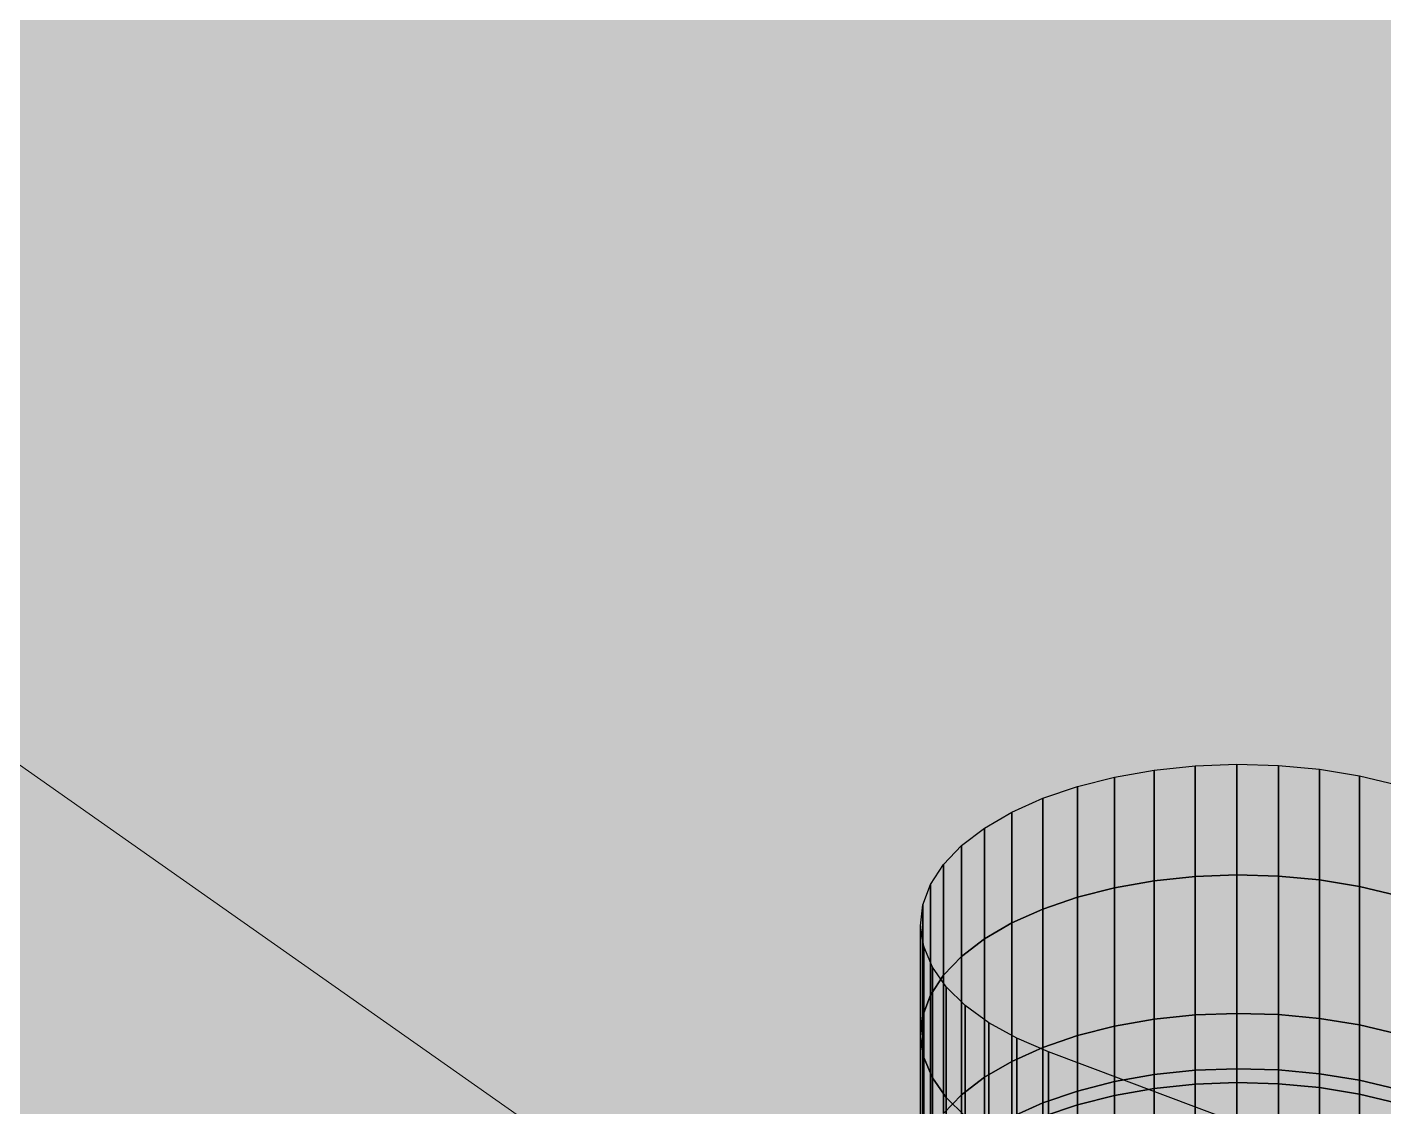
# Model space of a CAD drawing. Header units: millimetres. Extents: x 50 to 612415, y 2 to 4150.
# Drawn here: x 481999.4 to 482066.5, y 2464.6 to 2518 of the extents above; entities that cross this region are included whole.
import ezdxf

# ---------------------------------------------------------------- set-up
doc = ezdxf.new("R2010")
doc.units = ezdxf.units.MM
for name, color, linetype, lineweight in [('DIM', 7, 'Continuous', 13), ('HATCH', 8, 'Continuous', 9), ('OUTLINE', 7, 'Continuous', 25)]:
    doc.layers.add(name, color=color, linetype=linetype, lineweight=lineweight)

msp = doc.modelspace()

# ---------------------------------------------------------------- hatches: boundary and pattern name
at = {"layer": 'HATCH', "true_color": 0xccae87}
for points in [[(482298.969, 2727.959), (481124.709, 2245.916), (482046.716, 2478.394)], [(482298.969, 2727.959), (482046.716, 2478.394), (482048.063, 2479.179)], [(482298.969, 2727.959), (482048.063, 2479.179), (482049.603, 2479.87)], [(482298.969, 2727.959), (482049.603, 2479.87), (482051.31, 2480.454)], [(482298.969, 2727.959), (482051.31, 2480.454), (482053.155, 2480.922)], [(482298.969, 2727.959), (482053.155, 2480.922), (482055.107, 2481.265)], [(482298.969, 2727.959), (482055.107, 2481.265), (482057.131, 2481.478)], [(482298.969, 2727.959), (482057.131, 2481.478), (482059.194, 2481.557)], [(482298.969, 2727.959), (482059.194, 2481.557), (482061.259, 2481.5)], [(482298.969, 2727.959), (482061.259, 2481.5), (482063.293, 2481.31)], [(482298.969, 2727.959), (482063.293, 2481.31), (482065.259, 2480.988)], [(482298.969, 2727.959), (482065.259, 2480.988), (482067.124, 2480.541)], [(482298.969, 2722.48), (481124.709, 2240.437), (482046.716, 2472.916)], [(482046.716, 2472.916), (481124.709, 2240.437), (482298.969, 2722.48)], [(482298.969, 2722.48), (482046.716, 2472.916), (482048.063, 2473.701)], [(482048.063, 2473.701), (482046.716, 2472.916), (482298.969, 2722.48)], [(482298.969, 2722.48), (482048.063, 2473.701), (482049.603, 2474.391)], [(482049.603, 2474.391), (482048.063, 2473.701), (482298.969, 2722.48)], [(482298.969, 2722.48), (482049.603, 2474.391), (482051.31, 2474.975)], [(482051.31, 2474.975), (482049.603, 2474.391), (482298.969, 2722.48)], [(482298.969, 2722.48), (482051.31, 2474.975), (482053.155, 2475.443)], [(482053.155, 2475.443), (482051.31, 2474.975), (482298.969, 2722.48)], [(482298.969, 2722.48), (482053.155, 2475.443), (482055.107, 2475.786)], [(482055.107, 2475.786), (482053.155, 2475.443), (482298.969, 2722.48)], [(482298.969, 2722.48), (482055.107, 2475.786), (482057.131, 2475.999)], [(482057.131, 2475.999), (482055.107, 2475.786), (482298.969, 2722.48)], [(482298.252, 2721.08), (482298.969, 2722.48), (482057.131, 2475.999)], [(482059.194, 2476.078), (482057.131, 2475.999), (482298.969, 2722.48)], [(482061.259, 2476.022), (482059.194, 2476.078), (482298.969, 2722.48)], [(482063.293, 2475.831), (482061.259, 2476.022), (482298.969, 2722.48)], [(482065.259, 2475.51), (482063.293, 2475.831), (482298.969, 2722.48)], [(482067.124, 2475.062), (482065.259, 2475.51), (482298.969, 2722.48)], [(482298.283, 2719.636), (482298.252, 2721.08), (482057.131, 2475.999)], [(482299.062, 2718.244), (482298.283, 2719.636), (482057.131, 2475.999)], [(482300.534, 2717.001), (482299.062, 2718.244), (482057.131, 2475.999)], [(482300.534, 2717.001), (482057.131, 2475.999), (482670.601, 2511.306)], [(482298.969, 2715.632), (481124.709, 2233.589), (482046.716, 2466.068)], [(482046.716, 2466.068), (481124.709, 2233.589), (482298.969, 2715.632)], [(482298.969, 2715.632), (482046.716, 2466.068), (482048.063, 2466.853)], [(482048.063, 2466.853), (482046.716, 2466.068), (482298.969, 2715.632)], [(482298.969, 2715.632), (482048.063, 2466.853), (482049.603, 2467.543)], [(482049.603, 2467.543), (482048.063, 2466.853), (482298.969, 2715.632)], [(482298.969, 2715.632), (482049.603, 2467.543), (482051.31, 2468.127)], [(482051.31, 2468.127), (482049.603, 2467.543), (482298.969, 2715.632)], [(482298.969, 2715.632), (482051.31, 2468.127), (482053.155, 2468.595)], [(482053.155, 2468.595), (482051.31, 2468.127), (482298.969, 2715.632)], [(482298.969, 2715.632), (482053.155, 2468.595), (482055.107, 2468.938)], [(482055.107, 2468.938), (482053.155, 2468.595), (482298.969, 2715.632)], [(482298.969, 2715.632), (482055.107, 2468.938), (482057.131, 2469.151)], [(482057.131, 2469.151), (482055.107, 2468.938), (482298.969, 2715.632)], [(482298.252, 2714.232), (482298.969, 2715.632), (482057.131, 2469.151)], [(482057.131, 2469.151), (482298.969, 2715.632), (482298.252, 2714.232)], [(482298.283, 2712.788), (482298.252, 2714.232), (482057.131, 2469.151)], [(482057.131, 2469.151), (482298.252, 2714.232), (482298.283, 2712.788)], [(482046.716, 2463.329), (481127.24, 2229.901), (482298.969, 2712.893)], [(482298.969, 2712.893), (481127.24, 2229.901), (482010.658, 2439.29)], [(482298.969, 2712.893), (482010.658, 2439.29), (482037.227, 2457.003)], [(482298.252, 2711.493), (482298.969, 2712.893), (482037.227, 2457.003)], [(482048.063, 2464.114), (482046.716, 2463.329), (482298.969, 2712.893)], [(482049.603, 2464.804), (482048.063, 2464.114), (482298.969, 2712.893)], [(482051.31, 2465.388), (482049.603, 2464.804), (482298.969, 2712.893)], [(482053.155, 2465.856), (482051.31, 2465.388), (482298.969, 2712.893)], [(482055.107, 2466.199), (482053.155, 2465.856), (482298.969, 2712.893)], [(482057.131, 2466.412), (482055.107, 2466.199), (482298.969, 2712.893)], [(482057.131, 2466.412), (482298.969, 2712.893), (482298.252, 2711.493)], [(482299.062, 2711.396), (482298.283, 2712.788), (482057.131, 2469.151)], [(482057.131, 2469.151), (482298.283, 2712.788), (482299.062, 2711.396)], [(482298.969, 2712.208), (481127.872, 2228.979), (482010.658, 2438.605)], [(482010.658, 2438.605), (481127.872, 2228.979), (482298.969, 2712.208)], [(482298.969, 2712.208), (482010.658, 2438.605), (482037.227, 2456.318)], [(482037.227, 2456.318), (482010.658, 2438.605), (482298.969, 2712.208)], [(482298.252, 2710.808), (482298.969, 2712.208), (482037.227, 2456.318)], [(482037.227, 2456.318), (482298.969, 2712.208), (482298.252, 2710.808)], [(482298.252, 2711.493), (482037.227, 2457.003), (482046.716, 2463.329)], [(482298.252, 2711.493), (482046.716, 2463.329), (482048.063, 2464.114)], [(482298.252, 2711.493), (482048.063, 2464.114), (482049.603, 2464.804)], [(482298.252, 2711.493), (482049.603, 2464.804), (482051.31, 2465.388)], [(482298.252, 2711.493), (482051.31, 2465.388), (482053.155, 2465.856)], [(482298.252, 2711.493), (482053.155, 2465.856), (482055.107, 2466.199)], [(482298.252, 2711.493), (482055.107, 2466.199), (482057.131, 2466.412)], [(482298.283, 2710.048), (482298.252, 2711.493), (482057.131, 2466.412)], [(482057.131, 2466.412), (482298.252, 2711.493), (482298.283, 2710.048)], [(482298.252, 2710.808), (482037.227, 2456.318), (482046.716, 2462.644)], [(482046.716, 2462.644), (482037.227, 2456.318), (482298.252, 2710.808)], [(482298.252, 2710.808), (482046.716, 2462.644), (482048.063, 2463.429)], [(482048.063, 2463.429), (482046.716, 2462.644), (482298.252, 2710.808)], [(482298.252, 2710.808), (482048.063, 2463.429), (482049.603, 2464.119)], [(482049.603, 2464.119), (482048.063, 2463.429), (482298.252, 2710.808)], [(482298.252, 2710.808), (482049.603, 2464.119), (482051.31, 2464.703)], [(482051.31, 2464.703), (482049.603, 2464.119), (482298.252, 2710.808)], [(482298.252, 2710.808), (482051.31, 2464.703), (482053.155, 2465.171)], [(482053.155, 2465.171), (482051.31, 2464.703), (482298.252, 2710.808)], [(482298.252, 2710.808), (482053.155, 2465.171), (482055.107, 2465.514)], [(482055.107, 2465.514), (482053.155, 2465.171), (482298.252, 2710.808)], [(482298.252, 2710.808), (482055.107, 2465.514), (482057.131, 2465.727)], [(482057.131, 2465.727), (482055.107, 2465.514), (482298.252, 2710.808)], [(482300.534, 2710.153), (482299.062, 2711.396), (482057.131, 2469.151)], [(482057.131, 2469.151), (482299.062, 2711.396), (482300.534, 2710.153)], [(482298.283, 2709.364), (482298.252, 2710.808), (482057.131, 2465.727)], [(482057.131, 2465.727), (482298.252, 2710.808), (482298.283, 2709.364)], [(482300.534, 2710.153), (482057.131, 2469.151), (482670.601, 2504.458)], [(482670.601, 2504.458), (482057.131, 2469.151), (482300.534, 2710.153)], [(482299.062, 2708.657), (482298.283, 2710.048), (482057.131, 2466.412)], [(482057.131, 2466.412), (482298.283, 2710.048), (482299.062, 2708.657)], [(482298.969, 2708.784), (481131.035, 2224.369), (482010.658, 2435.181)], [(482010.658, 2435.181), (481131.035, 2224.369), (482298.969, 2708.784)], [(482298.969, 2708.784), (482010.658, 2435.181), (482037.227, 2452.894)], [(482037.227, 2452.894), (482010.658, 2435.181), (482298.969, 2708.784)], [(482298.252, 2707.384), (482298.969, 2708.784), (482037.227, 2452.894)], [(482037.227, 2452.894), (482298.969, 2708.784), (482298.252, 2707.384)], [(482299.062, 2707.972), (482298.283, 2709.364), (482057.131, 2465.727)], [(482057.131, 2465.727), (482298.283, 2709.364), (482299.062, 2707.972)], [(482300.534, 2707.413), (482299.062, 2708.657), (482057.131, 2466.412)], [(482057.131, 2466.412), (482299.062, 2708.657), (482300.534, 2707.413)], [(482300.534, 2706.729), (482299.062, 2707.972), (482057.131, 2465.727)], [(482057.131, 2465.727), (482299.062, 2707.972), (482300.534, 2706.729)], [(482300.534, 2707.413), (482057.131, 2466.412), (482670.601, 2501.719)], [(482670.601, 2501.719), (482057.131, 2466.412), (482300.534, 2707.413)], [(482298.252, 2707.384), (482037.227, 2452.894), (482046.716, 2459.22)], [(482046.716, 2459.22), (482037.227, 2452.894), (482298.252, 2707.384)], [(482298.252, 2707.384), (482046.716, 2459.22), (482048.063, 2460.005)], [(482048.063, 2460.005), (482046.716, 2459.22), (482298.252, 2707.384)], [(482298.252, 2707.384), (482048.063, 2460.005), (482049.603, 2460.695)], [(482049.603, 2460.695), (482048.063, 2460.005), (482298.252, 2707.384)], [(482298.252, 2707.384), (482049.603, 2460.695), (482051.31, 2461.279)], [(482051.31, 2461.279), (482049.603, 2460.695), (482298.252, 2707.384)], [(482298.252, 2707.384), (482051.31, 2461.279), (482053.155, 2461.747)], [(482053.155, 2461.747), (482051.31, 2461.279), (482298.252, 2707.384)], [(482298.252, 2707.384), (482053.155, 2461.747), (482055.107, 2462.09)], [(482055.107, 2462.09), (482053.155, 2461.747), (482298.252, 2707.384)], [(482298.252, 2707.384), (482055.107, 2462.09), (482057.131, 2462.303)], [(482057.131, 2462.303), (482055.107, 2462.09), (482298.252, 2707.384)], [(482298.283, 2705.939), (482298.252, 2707.384), (482057.131, 2462.303)], [(482057.131, 2462.303), (482298.252, 2707.384), (482298.283, 2705.939)], [(482300.534, 2706.729), (482057.131, 2465.727), (482670.601, 2501.034)], [(482670.601, 2501.034), (482057.131, 2465.727), (482300.534, 2706.729)], [(482299.062, 2704.548), (482298.283, 2705.939), (482057.131, 2462.303)], [(482057.131, 2462.303), (482298.283, 2705.939), (482299.062, 2704.548)], [(482300.534, 2703.305), (482299.062, 2704.548), (482057.131, 2462.303)], [(482057.131, 2462.303), (482299.062, 2704.548), (482300.534, 2703.305)], [(482010.658, 2429.703), (481136.096, 2216.993), (482298.969, 2703.306)], [(482037.227, 2447.415), (482010.658, 2429.703), (482298.969, 2703.306)], [(482037.227, 2447.415), (482298.969, 2703.306), (482298.252, 2701.906)], [(482300.534, 2703.305), (482057.131, 2462.303), (482670.601, 2497.61)], [(482670.601, 2497.61), (482057.131, 2462.303), (482300.534, 2703.305)], [(482046.716, 2453.741), (482037.227, 2447.415), (482298.252, 2701.906)], [(482048.063, 2454.526), (482046.716, 2453.741), (482298.252, 2701.906)], [(482049.603, 2455.217), (482048.063, 2454.526), (482298.252, 2701.906)], [(482051.31, 2455.801), (482049.603, 2455.217), (482298.252, 2701.906)], [(482053.155, 2456.269), (482051.31, 2455.801), (482298.252, 2701.906)], [(482055.107, 2456.612), (482053.155, 2456.269), (482298.252, 2701.906)], [(482057.131, 2456.825), (482055.107, 2456.612), (482298.252, 2701.906)], [(482057.131, 2456.825), (482298.252, 2701.906), (482298.283, 2700.461)], [(482057.131, 2456.825), (482298.283, 2700.461), (482299.062, 2699.07)], [(482057.131, 2456.825), (482299.062, 2699.07), (482300.534, 2697.826)], [(482670.601, 2492.132), (482057.131, 2456.825), (482300.534, 2697.826)], [(482057.131, 2475.999), (482668.613, 2511.028), (482670.601, 2511.306)], [(482057.131, 2475.999), (482666.837, 2510.502), (482668.613, 2511.028)], [(482057.131, 2475.999), (482665.393, 2509.764), (482666.837, 2510.502)], [(482664.381, 2508.865), (482665.393, 2509.764), (482057.131, 2475.999)], [(482664.381, 2508.865), (482057.131, 2475.999), (482059.194, 2476.078)], [(482664.381, 2508.865), (482059.194, 2476.078), (482061.259, 2476.022)], [(482664.381, 2508.865), (482061.259, 2476.022), (482063.293, 2475.831)], [(482664.381, 2508.865), (482063.293, 2475.831), (482065.259, 2475.51)], [(482664.381, 2508.865), (482065.259, 2475.51), (482067.124, 2475.062)], [(482057.131, 2469.151), (482668.613, 2504.18), (482670.601, 2504.458)], [(482670.601, 2504.458), (482668.613, 2504.18), (482057.131, 2469.151)], [(482057.131, 2469.151), (482666.837, 2503.654), (482668.613, 2504.18)], [(482668.613, 2504.18), (482666.837, 2503.654), (482057.131, 2469.151)], [(482057.131, 2469.151), (482665.393, 2502.916), (482666.837, 2503.654)], [(482666.837, 2503.654), (482665.393, 2502.916), (482057.131, 2469.151)], [(482664.381, 2502.017), (482665.393, 2502.916), (482057.131, 2469.151)], [(482057.131, 2469.151), (482665.393, 2502.916), (482664.381, 2502.017)], [(482664.381, 2502.017), (482057.131, 2469.151), (482059.194, 2469.23)], [(482059.194, 2469.23), (482057.131, 2469.151), (482664.381, 2502.017)], [(482057.131, 2466.412), (482668.613, 2501.441), (482670.601, 2501.719)], [(482670.601, 2501.719), (482668.613, 2501.441), (482057.131, 2466.412)], [(482057.131, 2466.412), (482666.837, 2500.915), (482668.613, 2501.441)], [(482668.613, 2501.441), (482666.837, 2500.915), (482057.131, 2466.412)], [(482061.259, 2469.174), (482059.194, 2469.23), (482664.381, 2502.017)], [(482664.381, 2502.017), (482059.194, 2469.23), (482061.259, 2469.174)], [(482063.293, 2468.983), (482061.259, 2469.174), (482664.381, 2502.017)], [(482664.381, 2502.017), (482061.259, 2469.174), (482063.293, 2468.983)], [(482664.381, 2502.017), (482063.293, 2468.983), (482065.259, 2468.662)], [(482065.259, 2468.662), (482063.293, 2468.983), (482664.381, 2502.017)], [(482664.381, 2502.017), (482065.259, 2468.662), (482067.124, 2468.214)], [(482067.124, 2468.214), (482065.259, 2468.662), (482664.381, 2502.017)], [(482057.131, 2465.727), (482668.613, 2500.756), (482670.601, 2501.034)], [(482670.601, 2501.034), (482668.613, 2500.756), (482057.131, 2465.727)], [(482057.131, 2466.412), (482665.393, 2500.177), (482666.837, 2500.915)], [(482666.837, 2500.915), (482665.393, 2500.177), (482057.131, 2466.412)], [(482057.131, 2465.727), (482666.837, 2500.23), (482668.613, 2500.756)], [(482668.613, 2500.756), (482666.837, 2500.23), (482057.131, 2465.727)], [(482057.131, 2465.727), (482665.393, 2499.492), (482666.837, 2500.23)], [(482666.837, 2500.23), (482665.393, 2499.492), (482057.131, 2465.727)], [(482664.381, 2499.278), (482665.393, 2500.177), (482057.131, 2466.412)], [(482057.131, 2466.412), (482665.393, 2500.177), (482664.381, 2499.278)], [(482664.381, 2498.593), (482665.393, 2499.492), (482057.131, 2465.727)], [(482057.131, 2465.727), (482665.393, 2499.492), (482664.381, 2498.593)], [(482664.381, 2499.278), (482057.131, 2466.412), (482059.194, 2466.491)], [(482059.194, 2466.491), (482057.131, 2466.412), (482664.381, 2499.278)], [(482061.259, 2466.435), (482059.194, 2466.491), (482664.381, 2499.278)], [(482664.381, 2499.278), (482059.194, 2466.491), (482061.259, 2466.435)], [(482063.293, 2466.244), (482061.259, 2466.435), (482664.381, 2499.278)], [(482664.381, 2499.278), (482061.259, 2466.435), (482063.293, 2466.244)], [(482664.381, 2499.278), (482063.293, 2466.244), (482065.259, 2465.922)], [(482065.259, 2465.922), (482063.293, 2466.244), (482664.381, 2499.278)], [(482664.381, 2499.278), (482065.259, 2465.922), (482067.124, 2465.475)], [(482067.124, 2465.475), (482065.259, 2465.922), (482664.381, 2499.278)], [(482664.381, 2498.593), (482057.131, 2465.727), (482059.194, 2465.806)], [(482059.194, 2465.806), (482057.131, 2465.727), (482664.381, 2498.593)], [(482061.259, 2465.75), (482059.194, 2465.806), (482664.381, 2498.593)], [(482664.381, 2498.593), (482059.194, 2465.806), (482061.259, 2465.75)], [(482063.293, 2465.559), (482061.259, 2465.75), (482664.381, 2498.593)], [(482664.381, 2498.593), (482061.259, 2465.75), (482063.293, 2465.559)], [(482664.381, 2498.593), (482063.293, 2465.559), (482065.259, 2465.238)], [(482065.259, 2465.238), (482063.293, 2465.559), (482664.381, 2498.593)], [(482664.381, 2498.593), (482065.259, 2465.238), (482067.124, 2464.79)], [(482067.124, 2464.79), (482065.259, 2465.238), (482664.381, 2498.593)], [(482045.585, 2477.528), (482046.716, 2478.394), (481124.709, 2245.916)], [(482044.691, 2476.595), (482045.585, 2477.528), (481124.709, 2245.916)], [(482044.691, 2476.595), (481124.709, 2245.916), (481643.453, 2288.56)], [(482044.048, 2475.612), (482044.691, 2476.595), (481643.453, 2288.56)], [(482043.666, 2474.596), (482044.048, 2475.612), (481643.453, 2288.56)], [(482043.554, 2473.563), (482043.666, 2474.596), (481643.453, 2288.56)], [(482043.712, 2472.531), (482043.554, 2473.563), (481643.453, 2288.56)], [(482045.585, 2472.049), (482046.716, 2472.916), (481124.709, 2240.437)], [(481124.709, 2240.437), (482046.716, 2472.916), (482045.585, 2472.049)], [(482044.138, 2471.519), (482043.712, 2472.531), (481643.453, 2288.56)], [(482044.691, 2471.117), (482045.585, 2472.049), (481124.709, 2240.437)], [(481124.709, 2240.437), (482045.585, 2472.049), (482044.691, 2471.117)], [(482044.824, 2470.544), (482044.138, 2471.519), (481643.453, 2288.56)], [(482044.691, 2471.117), (481124.709, 2240.437), (481643.453, 2283.082)], [(481643.453, 2283.082), (481124.709, 2240.437), (482044.691, 2471.117)], [(482044.048, 2470.134), (482044.691, 2471.117), (481643.453, 2283.082)], [(481643.453, 2283.082), (482044.691, 2471.117), (482044.048, 2470.134)], [(482045.759, 2469.621), (482044.824, 2470.544), (481643.453, 2288.56)], [(482043.666, 2469.117), (482044.048, 2470.134), (481643.453, 2283.082)], [(481643.453, 2283.082), (482044.048, 2470.134), (482043.666, 2469.117)], [(482182.724, 2358.201), (482045.759, 2469.621), (481643.453, 2288.56)], [(482182.724, 2358.201), (482046.928, 2468.767), (482045.759, 2469.621)], [(482043.554, 2468.084), (482043.666, 2469.117), (481643.453, 2283.082)], [(481643.453, 2283.082), (482043.666, 2469.117), (482043.554, 2468.084)], [(482182.724, 2358.201), (482048.309, 2467.997), (482046.928, 2468.767)], [(482043.712, 2467.053), (482043.554, 2468.084), (481643.453, 2283.082)], [(481643.453, 2283.082), (482043.554, 2468.084), (482043.712, 2467.053)], [(482182.724, 2358.201), (482049.879, 2467.324), (482048.309, 2467.997)], [(482182.724, 2358.201), (482239.657, 2396.157), (482049.879, 2467.324)], [(482044.138, 2466.041), (482043.712, 2467.053), (481643.453, 2283.082)], [(481643.453, 2283.082), (482043.712, 2467.053), (482044.138, 2466.041)], [(482045.585, 2465.201), (482046.716, 2466.068), (481124.709, 2233.589)], [(481124.709, 2233.589), (482046.716, 2466.068), (482045.585, 2465.201)], [(482044.824, 2465.065), (482044.138, 2466.041), (481643.453, 2283.082)], [(481643.453, 2283.082), (482044.138, 2466.041), (482044.824, 2465.065)], [(482044.691, 2464.269), (482045.585, 2465.201), (481124.709, 2233.589)], [(481124.709, 2233.589), (482045.585, 2465.201), (482044.691, 2464.269)], [(482045.759, 2464.143), (482044.824, 2465.065), (481643.453, 2283.082)], [(481643.453, 2283.082), (482044.824, 2465.065), (482045.759, 2464.143)]]:
    msp.add_hatch(color=43, dxfattribs=at).paths.add_polyline_path(points)
at = {"layer": 'HATCH', "true_color": 0xc2a580}
for points in [[(482055.107, 2475.786), (482053.155, 2475.443), (482053.155, 2480.922), (482055.107, 2481.265)], [(482065.259, 2475.51), (482063.293, 2475.831), (482063.293, 2481.31), (482065.259, 2480.988)], [(482055.107, 2468.938), (482053.155, 2468.595), (482053.155, 2475.443), (482055.107, 2475.786)], [(482065.259, 2468.662), (482063.293, 2468.983), (482063.293, 2475.831), (482065.259, 2475.51)], [(482055.107, 2466.199), (482053.155, 2465.856), (482053.155, 2468.595), (482055.107, 2468.938)], [(482065.259, 2465.922), (482063.293, 2466.244), (482063.293, 2468.983), (482065.259, 2468.662)], [(482055.107, 2465.514), (482053.155, 2465.171), (482053.155, 2465.856), (482055.107, 2466.199)], [(482065.259, 2465.238), (482063.293, 2465.559), (482063.293, 2466.244), (482065.259, 2465.922)], [(482055.107, 2462.09), (482053.155, 2461.747), (482053.155, 2465.171), (482055.107, 2465.514)], [(482065.259, 2461.814), (482063.293, 2462.135), (482063.293, 2465.559), (482065.259, 2465.238)]]:
    msp.add_hatch(color=33, dxfattribs=at).paths.add_polyline_path(points)
at = {"layer": 'HATCH', "true_color": 0xc2a681}
for points in [[(482057.131, 2475.999), (482055.107, 2475.786), (482055.107, 2481.265), (482057.131, 2481.478)], [(482059.194, 2476.078), (482057.131, 2475.999), (482057.131, 2481.478), (482059.194, 2481.557)], [(482061.259, 2476.022), (482059.194, 2476.078), (482059.194, 2481.557), (482061.259, 2481.5)], [(482063.293, 2475.831), (482061.259, 2476.022), (482061.259, 2481.5), (482063.293, 2481.31)], [(482057.131, 2469.151), (482055.107, 2468.938), (482055.107, 2475.786), (482057.131, 2475.999)], [(482059.194, 2469.23), (482057.131, 2469.151), (482057.131, 2475.999), (482059.194, 2476.078)], [(482061.259, 2469.174), (482059.194, 2469.23), (482059.194, 2476.078), (482061.259, 2476.022)], [(482063.293, 2468.983), (482061.259, 2469.174), (482061.259, 2476.022), (482063.293, 2475.831)], [(482057.131, 2466.412), (482055.107, 2466.199), (482055.107, 2468.938), (482057.131, 2469.151)], [(482059.194, 2466.491), (482057.131, 2466.412), (482057.131, 2469.151), (482059.194, 2469.23)], [(482061.259, 2466.435), (482059.194, 2466.491), (482059.194, 2469.23), (482061.259, 2469.174)], [(482063.293, 2466.244), (482061.259, 2466.435), (482061.259, 2469.174), (482063.293, 2468.983)], [(482059.194, 2465.806), (482057.131, 2465.727), (482057.131, 2466.412), (482059.194, 2466.491)], [(482061.259, 2465.75), (482059.194, 2465.806), (482059.194, 2466.491), (482061.259, 2466.435)], [(482057.131, 2465.727), (482055.107, 2465.514), (482055.107, 2466.199), (482057.131, 2466.412)], [(482059.194, 2462.382), (482057.131, 2462.303), (482057.131, 2465.727), (482059.194, 2465.806)], [(482061.259, 2462.326), (482059.194, 2462.382), (482059.194, 2465.806), (482061.259, 2465.75)], [(482063.293, 2465.559), (482061.259, 2465.75), (482061.259, 2466.435), (482063.293, 2466.244)], [(482057.131, 2462.303), (482055.107, 2462.09), (482055.107, 2465.514), (482057.131, 2465.727)], [(482063.293, 2462.135), (482061.259, 2462.326), (482061.259, 2465.75), (482063.293, 2465.559)]]:
    msp.add_hatch(color=43, dxfattribs=at).paths.add_polyline_path(points)
at = {"layer": 'HATCH', "true_color": 0xc1a580}
for points in [[(482053.155, 2475.443), (482051.31, 2474.975), (482051.31, 2480.454), (482053.155, 2480.922)], [(482067.124, 2475.062), (482065.259, 2475.51), (482065.259, 2480.988), (482067.124, 2480.541)], [(482053.155, 2468.595), (482051.31, 2468.127), (482051.31, 2474.975), (482053.155, 2475.443)], [(482067.124, 2468.214), (482065.259, 2468.662), (482065.259, 2475.51), (482067.124, 2475.062)], [(482053.155, 2465.856), (482051.31, 2465.388), (482051.31, 2468.127), (482053.155, 2468.595)], [(482067.124, 2465.475), (482065.259, 2465.922), (482065.259, 2468.662), (482067.124, 2468.214)], [(482053.155, 2465.171), (482051.31, 2464.703), (482051.31, 2465.388), (482053.155, 2465.856)], [(482067.124, 2464.79), (482065.259, 2465.238), (482065.259, 2465.922), (482067.124, 2465.475)], [(482053.155, 2461.747), (482051.31, 2461.279), (482051.31, 2464.703), (482053.155, 2465.171)], [(482067.124, 2461.366), (482065.259, 2461.814), (482065.259, 2465.238), (482067.124, 2464.79)]]:
    msp.add_hatch(color=33, dxfattribs=at).paths.add_polyline_path(points)
at = {"layer": 'HATCH', "true_color": 0xc0a47f}
for points in [[(482051.31, 2474.975), (482049.603, 2474.391), (482049.603, 2479.87), (482051.31, 2480.454)], [(482051.31, 2468.127), (482049.603, 2467.543), (482049.603, 2474.391), (482051.31, 2474.975)], [(482051.31, 2465.388), (482049.603, 2464.804), (482049.603, 2467.543), (482051.31, 2468.127)], [(482049.879, 2461.845), (482239.657, 2390.678), (482239.657, 2396.157), (482049.879, 2467.324)], [(482051.31, 2464.703), (482049.603, 2464.119), (482049.603, 2464.804), (482051.31, 2465.388)], [(482051.31, 2461.279), (482049.603, 2460.695), (482049.603, 2464.119), (482051.31, 2464.703)]]:
    msp.add_hatch(color=33, dxfattribs=at).paths.add_polyline_path(points)
at = {"layer": 'HATCH', "true_color": 0xbfa37f}
for points in [[(482049.603, 2474.391), (482048.063, 2473.701), (482048.063, 2479.179), (482049.603, 2479.87)], [(482049.603, 2467.543), (482048.063, 2466.853), (482048.063, 2473.701), (482049.603, 2474.391)], [(482048.309, 2462.519), (482049.879, 2461.845), (482049.879, 2467.324), (482048.309, 2467.997)], [(482049.603, 2464.804), (482048.063, 2464.114), (482048.063, 2466.853), (482049.603, 2467.543)], [(482049.603, 2464.119), (482048.063, 2463.429), (482048.063, 2464.114), (482049.603, 2464.804)]]:
    msp.add_hatch(color=33, dxfattribs=at).paths.add_polyline_path(points)
at = {"layer": 'HATCH', "true_color": 0xbea27e}
for points in [[(482048.063, 2473.701), (482046.716, 2472.916), (482046.716, 2478.394), (482048.063, 2479.179)], [(482048.063, 2466.853), (482046.716, 2466.068), (482046.716, 2472.916), (482048.063, 2473.701)], [(482046.928, 2463.289), (482048.309, 2462.519), (482048.309, 2467.997), (482046.928, 2468.767)], [(482048.063, 2464.114), (482046.716, 2463.329), (482046.716, 2466.068), (482048.063, 2466.853)]]:
    msp.add_hatch(color=33, dxfattribs=at).paths.add_polyline_path(points)
at = {"layer": 'HATCH', "true_color": 0xbca17d}
for points in [[(482046.716, 2472.916), (482045.585, 2472.049), (482045.585, 2477.528), (482046.716, 2478.394)], [(482046.716, 2466.068), (482045.585, 2465.201), (482045.585, 2472.049), (482046.716, 2472.916)], [(482046.716, 2463.329), (482045.585, 2462.462), (482045.585, 2465.201), (482046.716, 2466.068)]]:
    msp.add_hatch(color=33, dxfattribs=at).paths.add_polyline_path(points)
at = {"layer": 'HATCH', "true_color": 0xbba07c}
for points in [[(482045.585, 2472.049), (482044.691, 2471.117), (482044.691, 2476.595), (482045.585, 2477.528)], [(482045.585, 2465.201), (482044.691, 2464.269), (482044.691, 2471.117), (482045.585, 2472.049)], [(482044.824, 2465.065), (482045.759, 2464.143), (482045.759, 2469.621), (482044.824, 2470.544)], [(482045.585, 2462.462), (482044.691, 2461.53), (482044.691, 2464.269), (482045.585, 2465.201)], [(482044.824, 2458.217), (482045.759, 2457.294), (482045.759, 2464.143), (482044.824, 2465.065)]]:
    msp.add_hatch(color=33, dxfattribs=at).paths.add_polyline_path(points)
at = {"layer": 'HATCH', "true_color": 0xb99e7b}
for points in [[(482044.691, 2471.117), (482044.048, 2470.134), (482044.048, 2475.612), (482044.691, 2476.595)], [(482044.691, 2464.269), (482044.048, 2463.286), (482044.048, 2470.134), (482044.691, 2471.117)]]:
    msp.add_hatch(color=33, dxfattribs=at).paths.add_polyline_path(points)
at = {"layer": 'HATCH', "true_color": 0xb89d7a}
for points in [[(482044.048, 2470.134), (482043.666, 2469.117), (482043.666, 2474.596), (482044.048, 2475.612)], [(482043.712, 2467.053), (482044.138, 2466.041), (482044.138, 2471.519), (482043.712, 2472.531)], [(482044.048, 2463.286), (482043.666, 2462.269), (482043.666, 2469.117), (482044.048, 2470.134)], [(482043.712, 2460.205), (482044.138, 2459.193), (482044.138, 2466.041), (482043.712, 2467.053)]]:
    msp.add_hatch(color=33, dxfattribs=at).paths.add_polyline_path(points)
at = {"layer": 'HATCH', "true_color": 0xb69c79}
for points in [[(482043.666, 2469.117), (482043.554, 2468.084), (482043.554, 2473.563), (482043.666, 2474.596)], [(482043.554, 2468.084), (482043.712, 2467.053), (482043.712, 2472.531), (482043.554, 2473.563)], [(482043.666, 2462.269), (482043.554, 2461.236), (482043.554, 2468.084), (482043.666, 2469.117)], [(482043.554, 2461.236), (482043.712, 2460.205), (482043.712, 2467.053), (482043.554, 2468.084)]]:
    msp.add_hatch(color=33, dxfattribs=at).paths.add_polyline_path(points)
at = {"layer": 'HATCH', "true_color": 0xba9f7b}
for points in [[(482044.138, 2466.041), (482044.824, 2465.065), (482044.824, 2470.544), (482044.138, 2471.519)], [(482044.138, 2459.193), (482044.824, 2458.217), (482044.824, 2465.065), (482044.138, 2466.041)]]:
    msp.add_hatch(color=33, dxfattribs=at).paths.add_polyline_path(points)
at = {"layer": 'HATCH', "true_color": 0xbda17d}
msp.add_hatch(color=33, dxfattribs=at).paths.add_polyline_path([(482045.759, 2464.143), (482046.928, 2463.289), (482046.928, 2468.767), (482045.759, 2469.621)])

# ---------------------------------------------------------------- linework, layer by layer
at = {"layer": 'DIM'}
msp.add_lwpolyline([(482058.735, 2439.505), (481020, 3170), (480980, 3170)], dxfattribs=at)
at = {"layer": 'OUTLINE', "color": 139, "true_color": 0x42544a}
for p, q in [((482053.155, 2480.922), (482055.107, 2481.265)), ((482053.155, 2480.922), (482055.107, 2481.265)), ((482055.107, 2481.265), (482057.131, 2481.478)), ((482055.107, 2481.265), (482057.131, 2481.478)), ((482055.107, 2475.786), (482055.107, 2481.265)), ((482055.107, 2481.265), (482055.107, 2475.786)), ((482057.131, 2481.478), (482059.194, 2481.557)), ((482057.131, 2481.478), (482059.194, 2481.557)), ((482057.131, 2475.999), (482057.131, 2481.478)), ((482057.131, 2481.478), (482057.131, 2475.999)), ((482059.194, 2481.557), (482061.259, 2481.5)), ((482059.194, 2476.078), (482059.194, 2481.557)), ((482059.194, 2481.557), (482061.259, 2481.5)), ((482059.194, 2481.557), (482059.194, 2476.078)), ((482061.259, 2481.5), (482063.293, 2481.31)), ((482061.259, 2481.5), (482061.259, 2476.022)), ((482061.259, 2476.022), (482061.259, 2481.5)), ((482061.259, 2481.5), (482063.293, 2481.31)), ((482063.293, 2481.31), (482065.259, 2480.988)), ((482063.293, 2481.31), (482063.293, 2475.831)), ((482063.293, 2475.831), (482063.293, 2481.31)), ((482063.293, 2481.31), (482065.259, 2480.988)), ((482051.31, 2480.454), (482053.155, 2480.922)), ((482051.31, 2480.454), (482053.155, 2480.922)), ((482053.155, 2475.443), (482053.155, 2480.922)), ((482053.155, 2480.922), (482053.155, 2475.443)), ((482065.259, 2480.988), (482067.124, 2480.541)), ((482065.259, 2480.988), (482065.259, 2475.51)), ((482065.259, 2475.51), (482065.259, 2480.988)), ((482065.259, 2480.988), (482067.124, 2480.541)), ((482049.603, 2479.87), (482051.31, 2480.454)), ((482049.603, 2479.87), (482051.31, 2480.454)), ((482051.31, 2474.975), (482051.31, 2480.454)), ((482051.31, 2480.454), (482051.31, 2474.975)), ((482048.063, 2479.179), (482049.603, 2479.87)), ((482048.063, 2479.179), (482049.603, 2479.87)), ((482049.603, 2474.391), (482049.603, 2479.87)), ((482049.603, 2479.87), (482049.603, 2474.391)), ((482046.716, 2478.394), (482048.063, 2479.179)), ((482046.716, 2478.394), (482048.063, 2479.179)), ((482048.063, 2473.701), (482048.063, 2479.179)), ((482048.063, 2479.179), (482048.063, 2473.701)), ((482045.585, 2477.528), (482046.716, 2478.394)), ((482045.585, 2477.528), (482046.716, 2478.394)), ((482046.716, 2472.916), (482046.716, 2478.394)), ((482046.716, 2478.394), (482046.716, 2472.916)), ((482044.691, 2476.595), (482045.585, 2477.528)), ((482044.691, 2476.595), (482045.585, 2477.528)), ((482045.585, 2472.049), (482045.585, 2477.528)), ((482045.585, 2477.528), (482045.585, 2472.049)), ((482044.048, 2475.612), (482044.691, 2476.595)), ((482044.048, 2475.612), (482044.691, 2476.595)), ((482044.691, 2471.117), (482044.691, 2476.595)), ((482044.691, 2476.595), (482044.691, 2471.117)), ((482055.107, 2475.786), (482057.131, 2475.999)), ((482057.131, 2475.999), (482055.107, 2475.786)), ((482055.107, 2475.786), (482057.131, 2475.999)), ((482057.131, 2475.999), (482055.107, 2475.786)), ((482059.194, 2476.078), (482057.131, 2475.999)), ((482057.131, 2475.999), (482059.194, 2476.078)), ((482057.131, 2475.999), (482059.194, 2476.078)), ((482059.194, 2476.078), (482057.131, 2475.999)), ((482057.131, 2469.151), (482057.131, 2475.999)), ((482057.131, 2475.999), (482057.131, 2469.151)), ((482061.259, 2476.022), (482059.194, 2476.078)), ((482059.194, 2476.078), (482061.259, 2476.022)), ((482059.194, 2469.23), (482059.194, 2476.078)), ((482059.194, 2476.078), (482061.259, 2476.022)), ((482059.194, 2476.078), (482059.194, 2469.23)), ((482061.259, 2476.022), (482059.194, 2476.078)), ((482063.293, 2475.831), (482061.259, 2476.022)), ((482061.259, 2476.022), (482063.293, 2475.831)), ((482061.259, 2476.022), (482061.259, 2469.174)), ((482061.259, 2469.174), (482061.259, 2476.022)), ((482061.259, 2476.022), (482063.293, 2475.831)), ((482063.293, 2475.831), (482061.259, 2476.022)), ((482043.666, 2474.596), (482044.048, 2475.612)), ((482043.666, 2474.596), (482044.048, 2475.612)), ((482044.048, 2470.134), (482044.048, 2475.612)), ((482044.048, 2475.612), (482044.048, 2470.134)), ((482051.31, 2474.975), (482053.155, 2475.443)), ((482053.155, 2475.443), (482051.31, 2474.975)), ((482051.31, 2474.975), (482053.155, 2475.443)), ((482053.155, 2475.443), (482051.31, 2474.975)), ((482053.155, 2475.443), (482055.107, 2475.786)), ((482055.107, 2475.786), (482053.155, 2475.443)), ((482053.155, 2475.443), (482055.107, 2475.786)), ((482055.107, 2475.786), (482053.155, 2475.443)), ((482053.155, 2468.595), (482053.155, 2475.443)), ((482053.155, 2475.443), (482053.155, 2468.595)), ((482055.107, 2468.938), (482055.107, 2475.786)), ((482055.107, 2475.786), (482055.107, 2468.938)), ((482065.259, 2475.51), (482063.293, 2475.831)), ((482063.293, 2475.831), (482065.259, 2475.51)), ((482063.293, 2475.831), (482063.293, 2468.983)), ((482063.293, 2468.983), (482063.293, 2475.831)), ((482063.293, 2475.831), (482065.259, 2475.51)), ((482065.259, 2475.51), (482063.293, 2475.831)), ((482067.124, 2475.062), (482065.259, 2475.51)), ((482065.259, 2475.51), (482067.124, 2475.062)), ((482065.259, 2475.51), (482065.259, 2468.662)), ((482065.259, 2468.662), (482065.259, 2475.51)), ((482065.259, 2475.51), (482067.124, 2475.062)), ((482067.124, 2475.062), (482065.259, 2475.51)), ((482043.554, 2473.563), (482043.666, 2474.596)), ((482043.554, 2473.563), (482043.666, 2474.596)), ((482043.666, 2469.117), (482043.666, 2474.596)), ((482043.666, 2474.596), (482043.666, 2469.117)), ((482049.603, 2474.391), (482051.31, 2474.975)), ((482051.31, 2474.975), (482049.603, 2474.391)), ((482049.603, 2474.391), (482051.31, 2474.975)), ((482051.31, 2474.975), (482049.603, 2474.391)), ((482051.31, 2468.127), (482051.31, 2474.975)), ((482051.31, 2474.975), (482051.31, 2468.127)), ((482048.063, 2473.701), (482049.603, 2474.391)), ((482049.603, 2474.391), (482048.063, 2473.701)), ((482048.063, 2473.701), (482049.603, 2474.391)), ((482049.603, 2474.391), (482048.063, 2473.701)), ((482049.603, 2467.543), (482049.603, 2474.391)), ((482049.603, 2474.391), (482049.603, 2467.543)), ((482043.554, 2468.084), (482043.554, 2473.563)), ((482043.712, 2472.531), (482043.554, 2473.563)), ((482043.554, 2473.563), (482043.554, 2468.084)), ((482043.712, 2472.531), (482043.554, 2473.563)), ((482046.716, 2472.916), (482048.063, 2473.701)), ((482048.063, 2473.701), (482046.716, 2472.916)), ((482046.716, 2472.916), (482048.063, 2473.701)), ((482048.063, 2473.701), (482046.716, 2472.916)), ((482048.063, 2466.853), (482048.063, 2473.701)), ((482048.063, 2473.701), (482048.063, 2466.853)), ((482043.712, 2467.053), (482043.712, 2472.531)), ((482044.138, 2471.519), (482043.712, 2472.531)), ((482043.712, 2472.531), (482043.712, 2467.053)), ((482044.138, 2471.519), (482043.712, 2472.531)), ((482045.585, 2472.049), (482046.716, 2472.916)), ((482046.716, 2472.916), (482045.585, 2472.049)), ((482045.585, 2472.049), (482046.716, 2472.916)), ((482046.716, 2472.916), (482045.585, 2472.049)), ((482046.716, 2466.068), (482046.716, 2472.916)), ((482046.716, 2472.916), (482046.716, 2466.068)), ((482044.691, 2471.117), (482045.585, 2472.049)), ((482045.585, 2472.049), (482044.691, 2471.117)), ((482044.691, 2471.117), (482045.585, 2472.049)), ((482045.585, 2472.049), (482044.691, 2471.117)), ((482045.585, 2465.201), (482045.585, 2472.049)), ((482045.585, 2472.049), (482045.585, 2465.201)), ((482044.138, 2466.041), (482044.138, 2471.519)), ((482044.824, 2470.544), (482044.138, 2471.519)), ((482044.138, 2471.519), (482044.138, 2466.041)), ((482044.824, 2470.544), (482044.138, 2471.519)), ((482044.048, 2470.134), (482044.691, 2471.117)), ((482044.691, 2471.117), (482044.048, 2470.134)), ((482044.048, 2470.134), (482044.691, 2471.117)), ((482044.691, 2471.117), (482044.048, 2470.134)), ((482044.691, 2464.269), (482044.691, 2471.117)), ((482044.691, 2471.117), (482044.691, 2464.269)), ((482044.824, 2465.065), (482044.824, 2470.544)), ((482045.759, 2469.621), (482044.824, 2470.544)), ((482044.824, 2470.544), (482044.824, 2465.065)), ((482045.759, 2469.621), (482044.824, 2470.544)), ((482043.666, 2469.117), (482044.048, 2470.134)), ((482044.048, 2470.134), (482043.666, 2469.117)), ((482043.666, 2469.117), (482044.048, 2470.134)), ((482044.048, 2470.134), (482043.666, 2469.117)), ((482044.048, 2463.286), (482044.048, 2470.134)), ((482044.048, 2470.134), (482044.048, 2463.286)), ((482045.759, 2464.143), (482045.759, 2469.621)), ((482046.928, 2468.767), (482045.759, 2469.621)), ((482045.759, 2469.621), (482045.759, 2464.143)), ((482046.928, 2468.767), (482045.759, 2469.621)), ((482055.107, 2468.938), (482057.131, 2469.151)), ((482057.131, 2469.151), (482055.107, 2468.938)), ((482055.107, 2468.938), (482057.131, 2469.151)), ((482057.131, 2469.151), (482055.107, 2468.938)), ((482057.131, 2469.151), (482059.194, 2469.23)), ((482059.194, 2469.23), (482057.131, 2469.151)), ((482057.131, 2469.151), (482059.194, 2469.23)), ((482059.194, 2469.23), (482057.131, 2469.151)), ((482057.131, 2466.412), (482057.131, 2469.151)), ((482057.131, 2469.151), (482057.131, 2466.412)), ((482061.259, 2469.174), (482059.194, 2469.23)), ((482059.194, 2469.23), (482061.259, 2469.174)), ((482059.194, 2466.491), (482059.194, 2469.23)), ((482059.194, 2469.23), (482061.259, 2469.174)), ((482059.194, 2469.23), (482059.194, 2466.491)), ((482061.259, 2469.174), (482059.194, 2469.23)), ((482063.293, 2468.983), (482061.259, 2469.174)), ((482061.259, 2469.174), (482063.293, 2468.983)), ((482061.259, 2469.174), (482061.259, 2466.435)), ((482061.259, 2466.435), (482061.259, 2469.174)), ((482061.259, 2469.174), (482063.293, 2468.983)), ((482063.293, 2468.983), (482061.259, 2469.174)), ((482043.554, 2468.084), (482043.666, 2469.117)), ((482043.666, 2469.117), (482043.554, 2468.084)), ((482043.554, 2468.084), (482043.666, 2469.117)), ((482043.666, 2469.117), (482043.554, 2468.084)), ((482043.666, 2462.269), (482043.666, 2469.117)), ((482043.666, 2469.117), (482043.666, 2462.269)), ((482046.928, 2463.289), (482046.928, 2468.767)), ((482048.309, 2467.997), (482046.928, 2468.767)), ((482046.928, 2468.767), (482046.928, 2463.289)), ((482048.309, 2467.997), (482046.928, 2468.767)), ((482051.31, 2468.127), (482053.155, 2468.595)), ((482053.155, 2468.595), (482051.31, 2468.127)), ((482051.31, 2468.127), (482053.155, 2468.595)), ((482053.155, 2468.595), (482051.31, 2468.127)), ((482053.155, 2468.595), (482055.107, 2468.938)), ((482055.107, 2468.938), (482053.155, 2468.595)), ((482053.155, 2468.595), (482055.107, 2468.938)), ((482055.107, 2468.938), (482053.155, 2468.595)), ((482053.155, 2465.856), (482053.155, 2468.595)), ((482053.155, 2468.595), (482053.155, 2465.856)), ((482055.107, 2466.199), (482055.107, 2468.938)), ((482055.107, 2468.938), (482055.107, 2466.199)), ((482063.293, 2468.983), (482065.259, 2468.662)), ((482065.259, 2468.662), (482063.293, 2468.983)), ((482063.293, 2468.983), (482063.293, 2466.244)), ((482063.293, 2466.244), (482063.293, 2468.983)), ((482063.293, 2468.983), (482065.259, 2468.662)), ((482065.259, 2468.662), (482063.293, 2468.983)), ((482065.259, 2468.662), (482067.124, 2468.214)), ((482067.124, 2468.214), (482065.259, 2468.662)), ((482065.259, 2468.662), (482065.259, 2465.922)), ((482065.259, 2465.922), (482065.259, 2468.662)), ((482065.259, 2468.662), (482067.124, 2468.214)), ((482067.124, 2468.214), (482065.259, 2468.662)), ((482043.554, 2461.236), (482043.554, 2468.084)), ((482043.712, 2467.053), (482043.554, 2468.084)), ((482043.554, 2468.084), (482043.554, 2461.236)), ((482043.554, 2468.084), (482043.712, 2467.053)), ((482043.712, 2467.053), (482043.554, 2468.084)), ((482043.554, 2468.084), (482043.712, 2467.053)), ((482048.309, 2462.519), (482048.309, 2467.997)), ((482049.879, 2467.324), (482048.309, 2467.997)), ((482048.309, 2467.997), (482048.309, 2462.519)), ((482049.879, 2467.324), (482048.309, 2467.997)), ((482049.603, 2467.543), (482051.31, 2468.127)), ((482051.31, 2468.127), (482049.603, 2467.543)), ((482049.603, 2467.543), (482051.31, 2468.127)), ((482051.31, 2468.127), (482049.603, 2467.543)), ((482051.31, 2465.388), (482051.31, 2468.127)), ((482051.31, 2468.127), (482051.31, 2465.388)), ((482048.063, 2466.853), (482049.603, 2467.543)), ((482049.603, 2467.543), (482048.063, 2466.853)), ((482048.063, 2466.853), (482049.603, 2467.543)), ((482049.603, 2467.543), (482048.063, 2466.853)), ((482049.603, 2464.804), (482049.603, 2467.543)), ((482049.603, 2467.543), (482049.603, 2464.804)), ((482049.879, 2461.845), (482049.879, 2467.324)), ((482239.657, 2396.157), (482049.879, 2467.324)), ((482049.879, 2467.324), (482049.879, 2461.845)), ((482239.657, 2396.157), (482049.879, 2467.324)), ((482043.712, 2460.205), (482043.712, 2467.053)), ((482044.138, 2466.041), (482043.712, 2467.053)), ((482043.712, 2467.053), (482043.712, 2460.205)), ((482043.712, 2467.053), (482044.138, 2466.041)), ((482044.138, 2466.041), (482043.712, 2467.053)), ((482043.712, 2467.053), (482044.138, 2466.041)), ((482046.716, 2466.068), (482048.063, 2466.853)), ((482048.063, 2466.853), (482046.716, 2466.068)), ((482046.716, 2466.068), (482048.063, 2466.853)), ((482048.063, 2466.853), (482046.716, 2466.068)), ((482048.063, 2464.114), (482048.063, 2466.853)), ((482048.063, 2466.853), (482048.063, 2464.114)), ((482057.131, 2466.412), (482059.194, 2466.491)), ((482059.194, 2466.491), (482057.131, 2466.412)), ((482057.131, 2466.412), (482059.194, 2466.491)), ((482059.194, 2466.491), (482057.131, 2466.412)), ((482061.259, 2466.435), (482059.194, 2466.491)), ((482059.194, 2466.491), (482061.259, 2466.435)), ((482059.194, 2465.806), (482059.194, 2466.491)), ((482059.194, 2466.491), (482061.259, 2466.435)), ((482059.194, 2466.491), (482059.194, 2465.806)), ((482061.259, 2466.435), (482059.194, 2466.491)), ((482044.138, 2459.193), (482044.138, 2466.041)), ((482044.824, 2465.065), (482044.138, 2466.041)), ((482044.138, 2466.041), (482044.138, 2459.193)), ((482044.138, 2466.041), (482044.824, 2465.065)), ((482044.824, 2465.065), (482044.138, 2466.041)), ((482044.138, 2466.041), (482044.824, 2465.065)), ((482045.585, 2465.201), (482046.716, 2466.068)), ((482046.716, 2466.068), (482045.585, 2465.201)), ((482045.585, 2465.201), (482046.716, 2466.068)), ((482046.716, 2466.068), (482045.585, 2465.201)), ((482046.716, 2463.329), (482046.716, 2466.068)), ((482046.716, 2466.068), (482046.716, 2463.329)), ((482053.155, 2465.856), (482051.31, 2465.388)), ((482051.31, 2465.388), (482053.155, 2465.856)), ((482051.31, 2465.388), (482053.155, 2465.856)), ((482053.155, 2465.856), (482051.31, 2465.388)), ((482055.107, 2466.199), (482053.155, 2465.856)), ((482053.155, 2465.856), (482055.107, 2466.199)), ((482053.155, 2465.856), (482055.107, 2466.199)), ((482055.107, 2466.199), (482053.155, 2465.856)), ((482053.155, 2465.171), (482053.155, 2465.856)), ((482053.155, 2465.856), (482053.155, 2465.171)), ((482057.131, 2466.412), (482055.107, 2466.199)), ((482055.107, 2466.199), (482057.131, 2466.412)), ((482055.107, 2466.199), (482057.131, 2466.412)), ((482057.131, 2466.412), (482055.107, 2466.199)), ((482055.107, 2465.514), (482055.107, 2466.199)), ((482055.107, 2466.199), (482055.107, 2465.514)), ((482057.131, 2465.727), (482057.131, 2466.412)), ((482057.131, 2466.412), (482057.131, 2465.727)), ((482057.131, 2465.727), (482059.194, 2465.806)), ((482059.194, 2465.806), (482057.131, 2465.727)), ((482057.131, 2465.727), (482059.194, 2465.806)), ((482059.194, 2465.806), (482057.131, 2465.727)), ((482061.259, 2465.75), (482059.194, 2465.806)), ((482059.194, 2465.806), (482061.259, 2465.75)), ((482059.194, 2462.382), (482059.194, 2465.806)), ((482059.194, 2465.806), (482061.259, 2465.75)), ((482059.194, 2465.806), (482059.194, 2462.382)), ((482061.259, 2465.75), (482059.194, 2465.806)), ((482063.293, 2466.244), (482061.259, 2466.435)), ((482061.259, 2466.435), (482063.293, 2466.244)), ((482061.259, 2466.435), (482061.259, 2465.75)), ((482061.259, 2465.75), (482061.259, 2466.435)), ((482061.259, 2466.435), (482063.293, 2466.244)), ((482063.293, 2466.244), (482061.259, 2466.435)), ((482063.293, 2466.244), (482065.259, 2465.922)), ((482065.259, 2465.922), (482063.293, 2466.244)), ((482063.293, 2466.244), (482063.293, 2465.559)), ((482063.293, 2465.559), (482063.293, 2466.244)), ((482063.293, 2466.244), (482065.259, 2465.922)), ((482065.259, 2465.922), (482063.293, 2466.244)), ((482065.259, 2465.922), (482067.124, 2465.475)), ((482067.124, 2465.475), (482065.259, 2465.922)), ((482065.259, 2465.922), (482065.259, 2465.238)), ((482065.259, 2465.238), (482065.259, 2465.922)), ((482065.259, 2465.922), (482067.124, 2465.475)), ((482067.124, 2465.475), (482065.259, 2465.922)), ((482044.691, 2464.269), (482045.585, 2465.201)), ((482045.585, 2465.201), (482044.691, 2464.269)), ((482044.691, 2464.269), (482045.585, 2465.201)), ((482045.585, 2465.201), (482044.691, 2464.269)), ((482045.585, 2462.462), (482045.585, 2465.201)), ((482045.585, 2465.201), (482045.585, 2462.462)), ((482051.31, 2465.388), (482049.603, 2464.804)), ((482049.603, 2464.804), (482051.31, 2465.388)), ((482049.603, 2464.804), (482051.31, 2465.388)), ((482051.31, 2465.388), (482049.603, 2464.804)), ((482051.31, 2464.703), (482051.31, 2465.388)), ((482051.31, 2465.388), (482051.31, 2464.703)), ((482051.31, 2464.703), (482053.155, 2465.171)), ((482053.155, 2465.171), (482051.31, 2464.703)), ((482051.31, 2464.703), (482053.155, 2465.171)), ((482053.155, 2465.171), (482051.31, 2464.703)), ((482053.155, 2465.171), (482055.107, 2465.514)), ((482055.107, 2465.514), (482053.155, 2465.171)), ((482053.155, 2465.171), (482055.107, 2465.514)), ((482055.107, 2465.514), (482053.155, 2465.171)), ((482053.155, 2461.747), (482053.155, 2465.171)), ((482053.155, 2465.171), (482053.155, 2461.747)), ((482055.107, 2465.514), (482057.131, 2465.727)), ((482057.131, 2465.727), (482055.107, 2465.514)), ((482055.107, 2465.514), (482057.131, 2465.727)), ((482057.131, 2465.727), (482055.107, 2465.514)), ((482055.107, 2462.09), (482055.107, 2465.514)), ((482055.107, 2465.514), (482055.107, 2462.09)), ((482057.131, 2462.303), (482057.131, 2465.727)), ((482057.131, 2465.727), (482057.131, 2462.303)), ((482063.293, 2465.559), (482061.259, 2465.75)), ((482061.259, 2465.75), (482063.293, 2465.559)), ((482061.259, 2465.75), (482061.259, 2462.326)), ((482061.259, 2462.326), (482061.259, 2465.75)), ((482061.259, 2465.75), (482063.293, 2465.559)), ((482063.293, 2465.559), (482061.259, 2465.75)), ((482063.293, 2465.559), (482065.259, 2465.238)), ((482065.259, 2465.238), (482063.293, 2465.559)), ((482063.293, 2465.559), (482063.293, 2462.135)), ((482063.293, 2462.135), (482063.293, 2465.559)), ((482063.293, 2465.559), (482065.259, 2465.238)), ((482065.259, 2465.238), (482063.293, 2465.559)), ((482065.259, 2465.238), (482067.124, 2464.79)), ((482067.124, 2464.79), (482065.259, 2465.238)), ((482065.259, 2465.238), (482065.259, 2461.814)), ((482065.259, 2461.814), (482065.259, 2465.238)), ((482065.259, 2465.238), (482067.124, 2464.79)), ((482067.124, 2464.79), (482065.259, 2465.238)), ((482044.824, 2458.217), (482044.824, 2465.065)), ((482045.759, 2464.143), (482044.824, 2465.065)), ((482044.824, 2465.065), (482044.824, 2458.217)), ((482044.824, 2465.065), (482045.759, 2464.143)), ((482045.759, 2464.143), (482044.824, 2465.065)), ((482044.824, 2465.065), (482045.759, 2464.143)), ((482049.603, 2464.804), (482048.063, 2464.114)), ((482048.063, 2464.114), (482049.603, 2464.804)), ((482048.063, 2464.114), (482049.603, 2464.804)), ((482049.603, 2464.804), (482048.063, 2464.114)), ((482049.603, 2464.119), (482049.603, 2464.804)), ((482049.603, 2464.804), (482049.603, 2464.119)), ((482049.603, 2464.119), (482051.31, 2464.703)), ((482051.31, 2464.703), (482049.603, 2464.119)), ((482049.603, 2464.119), (482051.31, 2464.703)), ((482051.31, 2464.703), (482049.603, 2464.119)), ((482051.31, 2461.279), (482051.31, 2464.703)), ((482051.31, 2464.703), (482051.31, 2461.279))]:
    msp.add_line(p, q, dxfattribs=at)

doc.saveas('drawing.dxf')
